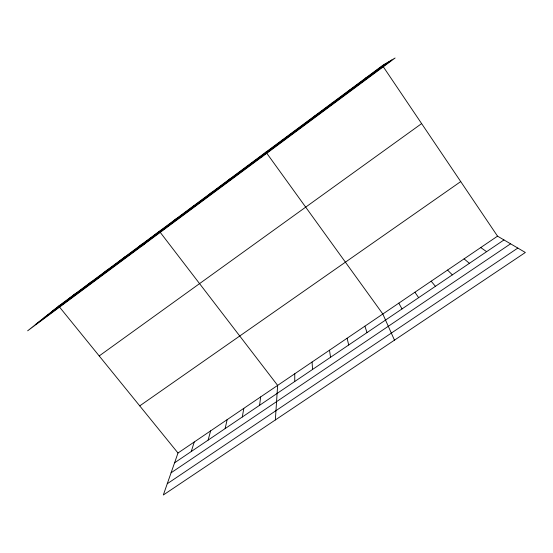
<?xml version="1.0" encoding="UTF-8"?>
<svg xmlns="http://www.w3.org/2000/svg" width="553" height="553" viewBox="0 0 553 553"><rect width="100%" height="100%" fill="white"/><g stroke="black" fill="none" stroke-linecap="round" stroke-linejoin="round"><path stroke-width="0.83" d="M294.749 381.494L294.763 373.766M275.353 419.941L277.634 385.393L159.395 231.258L140.98 246.673M259.613 405.266L260.65 396.916M242.29 416.99L243.825 408.335M225.126 428.603L227.145 419.658M208.122 440.105L210.617 430.87M191.269 451.511L194.234 441.992M497.534 236.159L177.997 453.011L163.322 494.99L525.35 252.479L497.534 236.159L382.469 65.544L58.708 306.051L27.65 330.805L395.105 58.01L382.469 65.544M281.747 140.78L282.175 140.047M261.852 156.934L265.958 152.096L382.828 314.007L394.469 340.15M246.237 167.158L247.765 165.603M227.649 180.962L229.751 178.992M209.248 194.628L211.91 192.244M191.034 208.163L194.234 205.37M172.992 221.559L176.732 218.38M137.434 247.972L142.218 244.018M119.911 260.988L125.199 256.654M102.561 273.873L108.347 269.18M85.369 286.641L91.646 281.588M68.351 299.284L75.097 293.878M51.484 311.809L385.379 63.809M44.102 317.692L388.372 62.026M36.014 324.141L391.669 60.056M99.201 355.938L421.628 123.602M139.743 405.881L460.732 181.584M174.575 462.806L503.977 239.933M171.077 472.801L510.578 243.811M167.262 483.73L517.829 248.062M365.381 78.236L367.71 76.929M348.452 90.816L350.208 89.932M331.662 103.287L332.858 102.817M315.023 115.646L315.666 115.584M480.737 247.564L486.612 251.684M464.078 258.866L469.4 263.332M447.557 270.078L452.34 274.876M431.167 281.201L435.418 286.316M58.708 306.051L177.997 453.011M414.923 292.226L418.649 297.666M398.81 303.162L402.017 308.92M364.89 326.18L367.026 332.595M347.111 338.242L348.701 344.996M329.505 350.194L330.549 357.279M312.058 362.035L312.563 369.445"/></g></svg>
